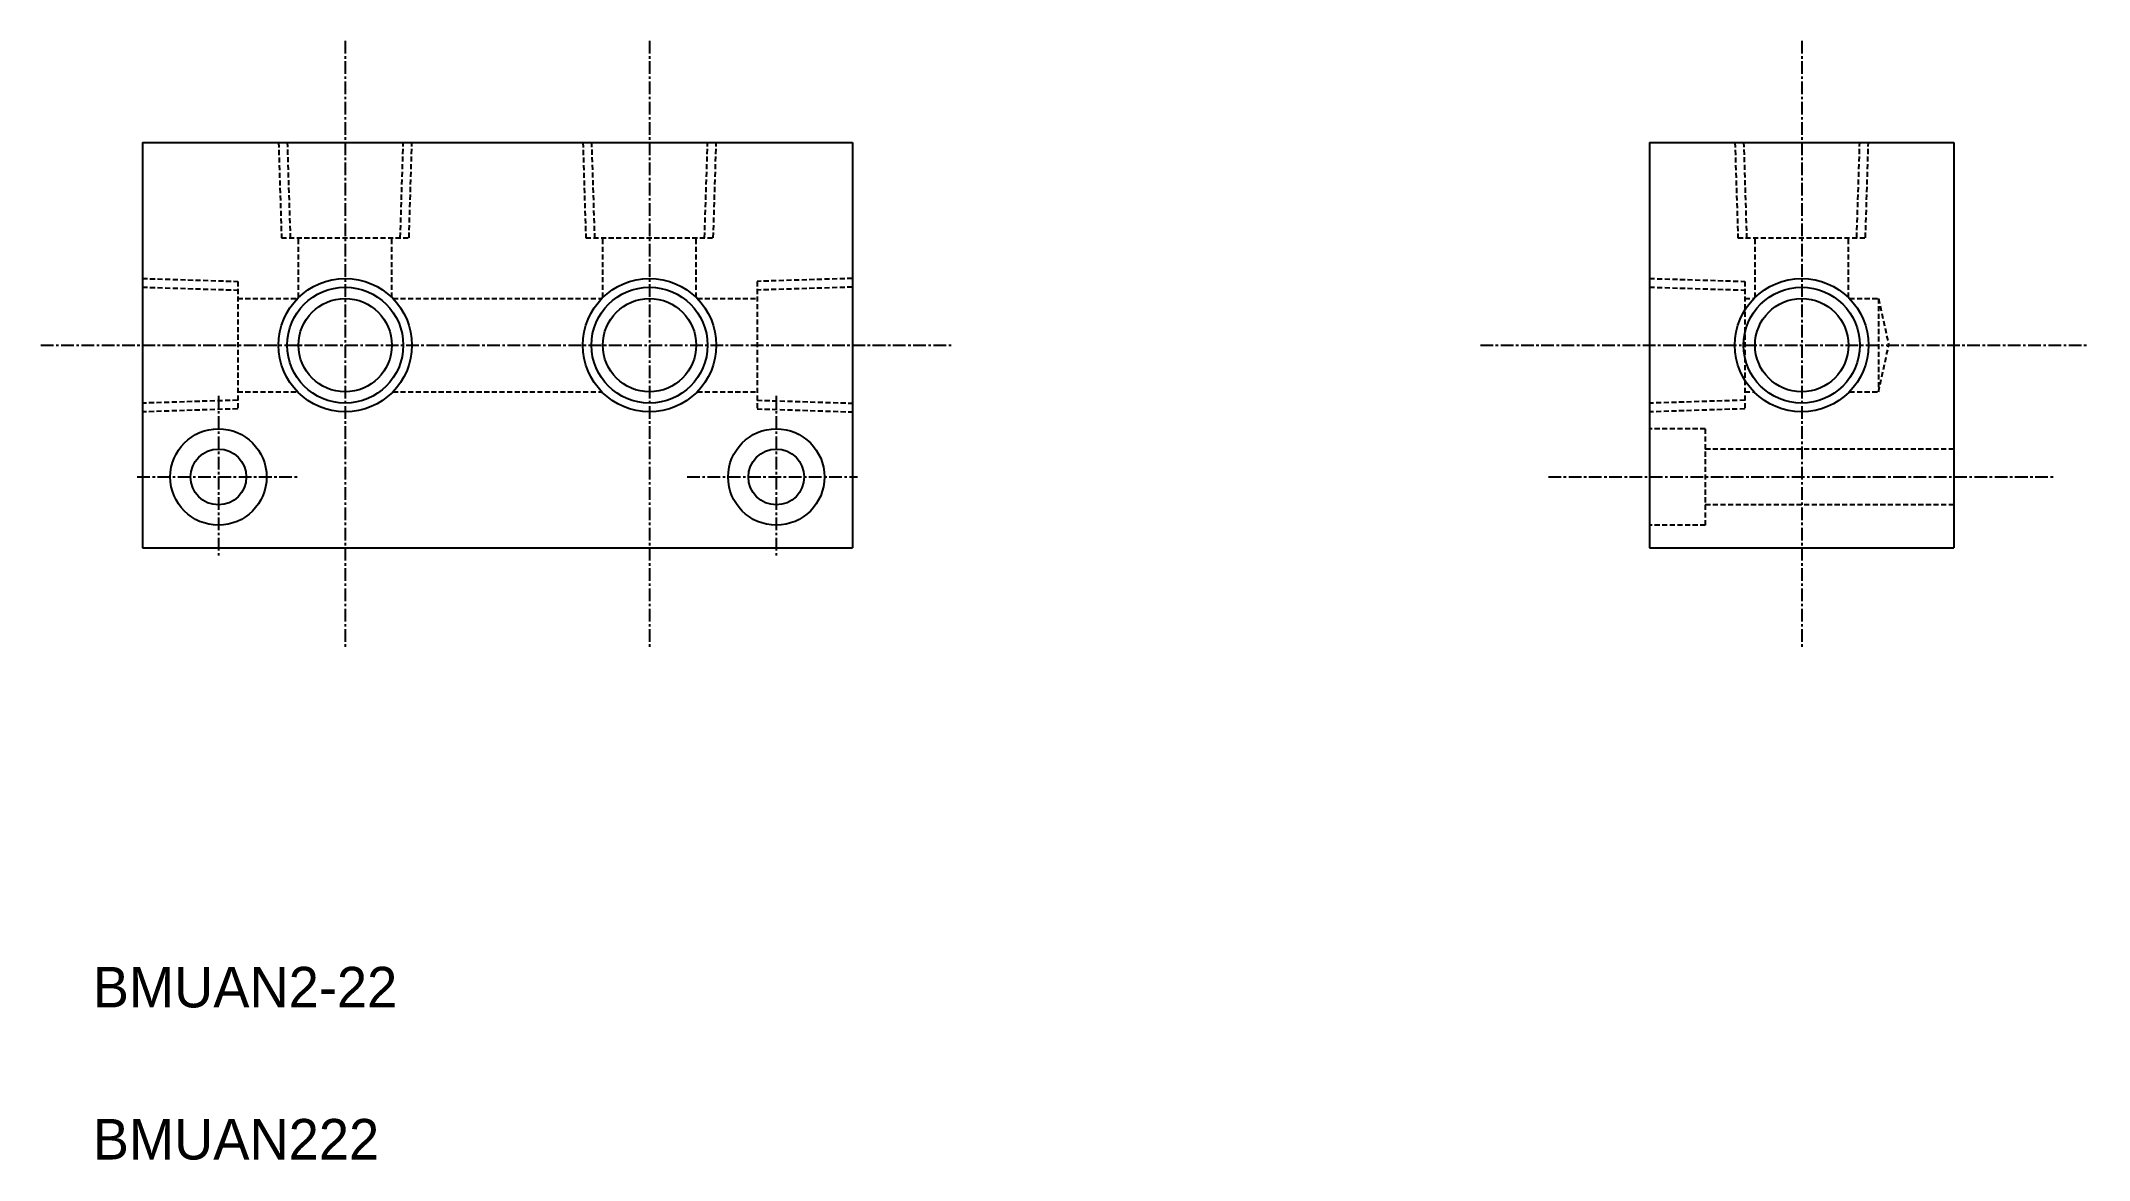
# Model space of a CAD drawing. Extents: x -115 to 87, y 93 to 204.
import ezdxf

# ---------------------------------------------------------------- set-up
doc = ezdxf.new("R2010")
doc.units = 0
doc.linetypes.add('CENTER', pattern=[2, 1.25, -0.25, 0.25, -0.25])
doc.linetypes.add('DASHED', pattern=[0.75, 0.5, -0.25])
doc.layers.get('0').update_dxf_attribs({"linetype": 'CONTINUOUS'})
doc.layers.add('CENTER', color=1, linetype='CENTER')

msp = doc.modelspace()

# ---------------------------------------------------------------- linework, layer by layer
at = {"color": 3, "linetype": 'DASHED'}
for p, q in [((-90.58, 193.86), (-90.28, 184.43)), ((-79.43, 184.43), (-79.13, 193.86)), ((-60.58, 193.86), (-60.28, 184.43)), ((-49.43, 184.43), (-49.13, 193.86)), ((53.01, 193.86), (53.3, 184.43)), ((64.16, 184.43), (64.46, 193.86)), ((-91.43, 193.83), (-91.14, 184.43)), ((-78.57, 184.43), (-78.28, 193.83)), ((-61.43, 193.83), (-61.14, 184.43)), ((-48.57, 184.43), (-48.28, 193.83)), ((52.15, 193.83), (52.45, 184.43)), ((65.02, 184.43), (65.31, 193.83)), ((-91.14, 184.43), (-78.57, 184.43)), ((-89.46, 178.53), (-89.46, 184.43)), ((-80.26, 178.53), (-80.26, 184.43)), ((-61.14, 184.43), (-48.57, 184.43)), ((-59.46, 178.53), (-59.46, 184.43)), ((-50.26, 178.53), (-50.26, 184.43)), ((52.45, 184.43), (65.02, 184.43)), ((54.13, 178.53), (54.13, 184.43)), ((63.33, 178.53), (63.33, 184.43)), ((-104.86, 180.41), (-95.46, 180.12)), ((-95.46, 180.12), (-95.46, 167.55)), ((-34.86, 180.41), (-44.26, 180.12)), ((-44.26, 180.12), (-44.26, 167.55)), ((43.73, 180.41), (53.13, 180.12)), ((53.13, 180.12), (53.13, 167.55)), ((-104.86, 179.55), (-95.46, 179.26)), ((-95.46, 178.43), (-89.56, 178.43)), ((-80.15, 178.43), (-59.56, 178.43)), ((-50.15, 178.43), (-44.26, 178.43)), ((-34.86, 179.55), (-44.26, 179.26)), ((43.73, 179.55), (53.13, 179.26)), ((53.13, 178.43), (54.03, 178.43)), ((63.44, 178.43), (66.31, 178.43)), ((66.31, 178.43), (67.31, 173.83)), ((66.31, 178.43), (66.31, 169.23)), ((66.31, 169.23), (67.31, 173.83)), ((-95.46, 168.4), (-104.86, 168.11)), ((-95.46, 169.23), (-89.56, 169.23)), ((-80.15, 169.23), (-59.56, 169.23)), ((-50.15, 169.23), (-44.26, 169.23)), ((-44.26, 168.4), (-34.86, 168.11)), ((53.13, 168.4), (43.73, 168.11)), ((53.13, 169.23), (54.03, 169.23)), ((63.44, 169.23), (66.31, 169.23)), ((-95.46, 167.55), (-104.86, 167.25)), ((-44.26, 167.55), (-34.86, 167.25)), ((53.13, 167.55), (43.73, 167.25)), ((49.23, 165.58), (43.73, 165.58)), ((49.23, 165.58), (49.23, 156.08)), ((73.73, 163.58), (49.23, 163.58)), ((73.73, 158.09), (49.23, 158.09)), ((49.23, 156.08), (43.73, 156.08))]:
    msp.add_line(p, q, dxfattribs=at)
at = {"color": 7, "linetype": 'CONTINUOUS'}
for p, q in [((-104.86, 193.83), (-34.86, 193.83)), ((-104.86, 193.83), (-104.86, 153.83)), ((-34.86, 193.83), (-34.86, 153.83)), ((43.73, 193.83), (73.73, 193.83)), ((43.73, 193.83), (43.73, 153.83)), ((73.73, 193.83), (73.73, 153.83)), ((-104.86, 153.83), (-34.86, 153.83)), ((43.73, 153.83), (73.73, 153.83))]:
    msp.add_line(p, q, dxfattribs=at)
at = {"color": 3, "linetype": 'CONTINUOUS'}
for centre in [(-84.86, 173.83), (-54.86, 173.83), (58.73, 173.83)]:
    msp.add_circle(centre, 6.58, dxfattribs=at)
at = {"color": 7, "linetype": 'CONTINUOUS'}
for centre, radius in [((-84.86, 173.83), 5.72), ((-84.86, 173.83), 4.6), ((-54.86, 173.83), 5.72), ((-54.86, 173.83), 4.6), ((58.73, 173.83), 5.72), ((58.73, 173.83), 4.6), ((-97.36, 160.83), 4.75), ((-42.36, 160.83), 4.75), ((-97.36, 160.83), 2.75), ((-42.36, 160.83), 2.75)]:
    msp.add_circle(centre, radius, dxfattribs=at)
at = {"layer": 'CENTER', "color": 1, "linetype": 'CENTER'}
for p, q in [((-84.86, 203.83), (-84.86, 143.83)), ((-54.86, 203.83), (-54.86, 143.83)), ((58.73, 203.83), (58.73, 143.83)), ((-114.86, 173.83), (-24.86, 173.83)), ((27.06, 173.83), (87.06, 173.83)), ((-97.36, 168.83), (-97.36, 152.83)), ((-42.36, 168.83), (-42.36, 152.83)), ((-105.36, 160.83), (-89.36, 160.83)), ((-51.14, 160.83), (-34.36, 160.83)), ((33.76, 160.83), (83.6, 160.83))]:
    msp.add_line(p, q, dxfattribs=at)

# ---------------------------------------------------------------- texts
at = {"color": 7, "linetype": 'CONTINUOUS'}
for s, p in [('BMUAN2-22', (-109.75, 108.52)), ('BMUAN222', (-109.75, 93.52))]:
    msp.add_text(s, height=4, dxfattribs=at).set_placement(p)

doc.saveas('drawing.dxf')
